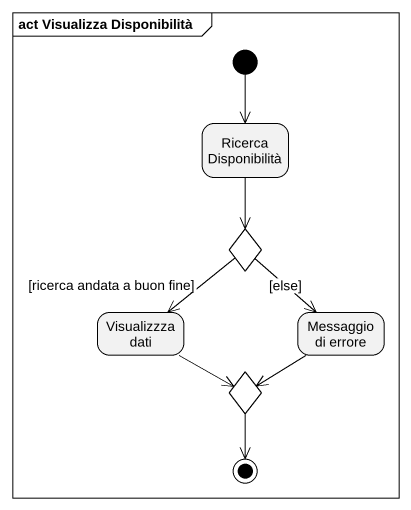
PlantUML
@startuml
mainframe act Visualizza Disponibilità
hide empty description
state "Ricerca Disponibilità" as Ricerca_Disponibilità
state choice1 <<choice>>
state "Visualizzza dati" as Visualizzza_dati
state "Messaggio di errore" as Messaggio_di_errore
state choice2 <<choice>>
[*] --> Ricerca_Disponibilità
Ricerca_Disponibilità --> choice1
choice1 --> Visualizzza_dati : [ricerca andata a buon fine]
choice1 --> Messaggio_di_errore : [else]
Visualizzza_dati -right-> choice2
Messaggio_di_errore --> choice2
choice2 --> [*]
@enduml
